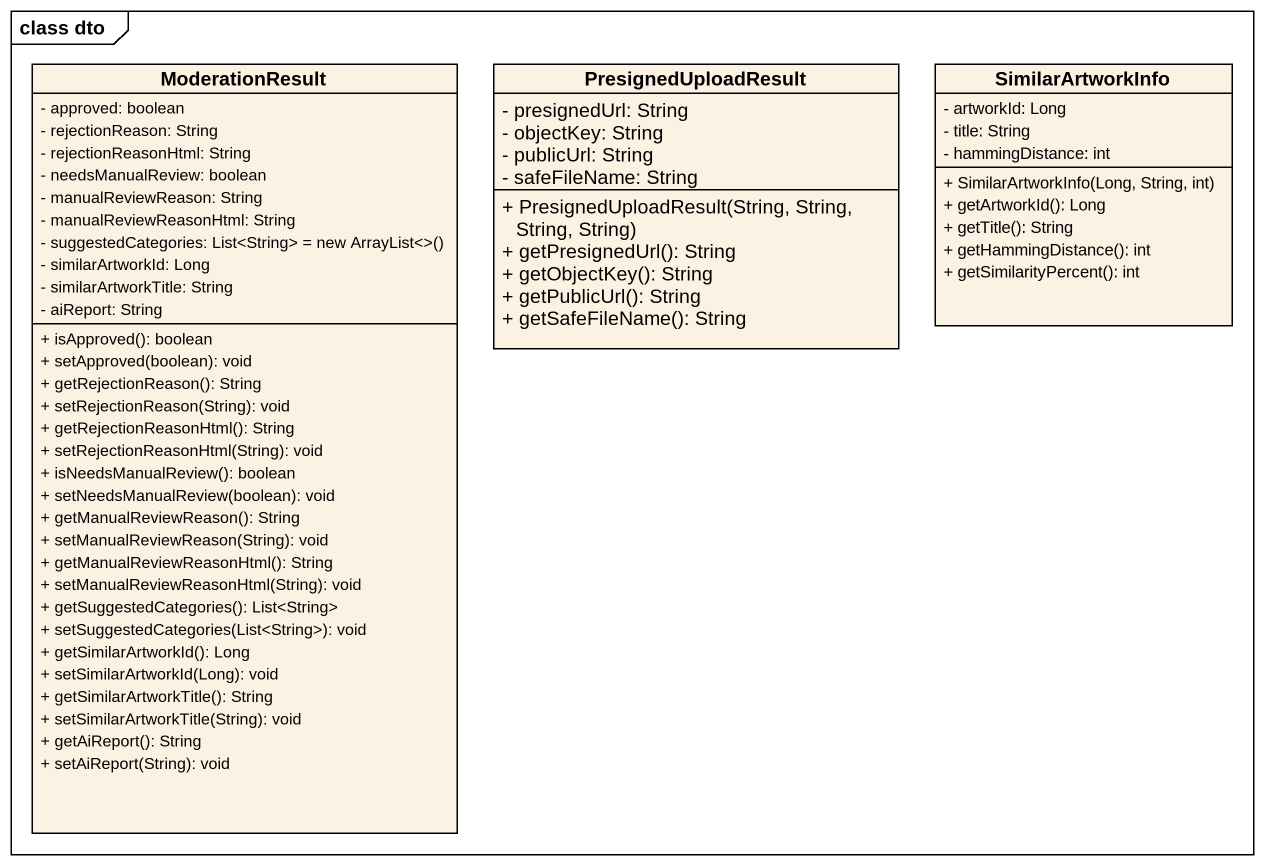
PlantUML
@startuml
mainframe class dto
hide circle
hide empty members
skinparam classAttributeIconSize 0
class ModerationResult {
  - approved: boolean
  - rejectionReason: String
  - rejectionReasonHtml: String
  - needsManualReview: boolean
  - manualReviewReason: String
  - manualReviewReasonHtml: String
  {field} - suggestedCategories: List<String> = new ArrayList<>()
  - similarArtworkId: Long
  - similarArtworkTitle: String
  - aiReport: String
  + isApproved(): boolean
  + setApproved(boolean): void
  + getRejectionReason(): String
  + setRejectionReason(String): void
  + getRejectionReasonHtml(): String
  + setRejectionReasonHtml(String): void
  + isNeedsManualReview(): boolean
  + setNeedsManualReview(boolean): void
  + getManualReviewReason(): String
  + setManualReviewReason(String): void
  + getManualReviewReasonHtml(): String
  + setManualReviewReasonHtml(String): void
  + getSuggestedCategories(): List<String>
  + setSuggestedCategories(List<String>): void
  + getSimilarArtworkId(): Long
  + setSimilarArtworkId(Long): void
  + getSimilarArtworkTitle(): String
  + setSimilarArtworkTitle(String): void
  + getAiReport(): String
  + setAiReport(String): void
}
class PresignedUploadResult {
  - presignedUrl: String
  - objectKey: String
  - publicUrl: String
  - safeFileName: String
  + PresignedUploadResult(String, String, String, String)
  + getPresignedUrl(): String
  + getObjectKey(): String
  + getPublicUrl(): String
  + getSafeFileName(): String
}
class SimilarArtworkInfo {
  - artworkId: Long
  - title: String
  - hammingDistance: int
  + SimilarArtworkInfo(Long, String, int)
  + getArtworkId(): Long
  + getTitle(): String
  + getHammingDistance(): int
  + getSimilarityPercent(): int
}
@enduml
